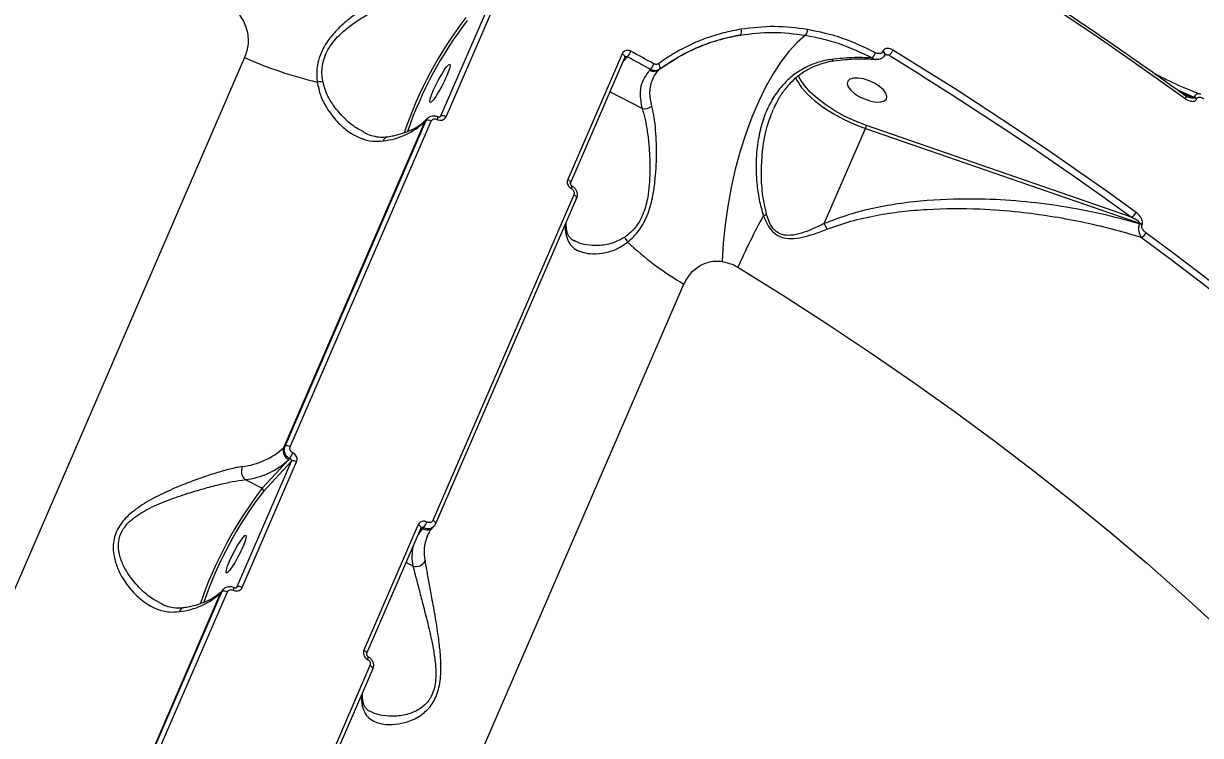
# Model space of a CAD drawing. Header units: millimetres. Extents: x -5517 to 6387, y -5295 to 6147.
# Drawn here: x 3350.7 to 3598.4, y 2253.7 to 2403.4 of the extents above; entities that cross this region are included whole.
import ezdxf

# ---------------------------------------------------------------- set-up
doc = ezdxf.new("R2010")
doc.units = ezdxf.units.MM
for name, color, linetype in [('DIKOM_ОБЪЕКТ', 7, 'Continuous'), ('DIKOM_РАЗМЕР_ЗОНА', 7, 'Continuous'), ('DIKOM_РАЗМЕР_ОБЪЕКТА', 7, 'Continuous')]:
    doc.layers.add(name, color=color, linetype=linetype)
doc.styles.add('style1', font='arial.ttf', dxfattribs={"width": 0.8})
doc.dimstyles.new('1-50', dxfattribs={"dimtxt": 300, "dimasz": 200, "dimexe": 100, "dimexo": 0, "dimgap": 100, "dimtad": 1, "dimtxsty": 'style1', "dimcen": 200, "dimclrd": 7, "dimclre": 7, "dimclrt": 7, "dimadec": 1, "dimazin": 2, "dimtfac": 1, "dimtmove": 0, "dimatfit": 2, "dimfxl": 0, "dimlwd": 25, "dimlwe": 18, "dimarcsym": 0})

# ---------------------------------------------------------------- blocks, each defined once
blk = doc.blocks.new('*D2')
at = {"layer": 'Defpoints', "color": 0, "transparency": 16777216}
for p in [(4491.49, 3838.97), (-2445.56, 374.31), (4491.49, -4687.8)]:
    blk.add_point(p, dxfattribs=at)
at = {"layer": 'DIKOM_РАЗМЕР_ОБЪЕКТА', "color": 7, "lineweight": 18, "transparency": 16777216}
for p, q in [((4491.49, 3838.97), (4491.49, -4787.8)), ((-2445.56, 374.31), (-2445.56, -4787.8))]:
    blk.add_line(p, q, dxfattribs=at)
at = {"layer": 'DIKOM_РАЗМЕР_ОБЪЕКТА', "color": 7, "lineweight": 25, "transparency": 16777216}
blk.add_line((-2245.56, -4687.8), (4291.49, -4687.8), dxfattribs=at)
at = {"layer": 'DIKOM_РАЗМЕР_ОБЪЕКТА', "color": 7, "transparency": 16777216}
for points in [[(-2245.56, -4654.47), (-2245.56, -4721.14), (-2445.56, -4687.8)], [(4291.49, -4654.47), (4291.49, -4721.14), (4491.49, -4687.8)]]:
    blk.add_solid(points, dxfattribs=at)
at = {"layer": 'DIKOM_РАЗМЕР_ОБЪЕКТА', "color": 7, "transparency": 16777216, "insert": (1022.97, -4434.63), "char_height": 300, "attachment_point": 5, "style": 'style1'}
blk.add_mtext('6900', dxfattribs=at)
blk = doc.blocks.new('*D3')
at = {"layer": 'Defpoints', "color": 0, "transparency": 16777216}
for p in [(6386.85, 4728.17), (-4131.44, -152.69), (6386.85, -5195.35)]:
    blk.add_point(p, dxfattribs=at)
at = {"layer": 'DIKOM_РАЗМЕР_ЗОНА', "color": 7, "lineweight": 18, "transparency": 16777216}
for p, q in [((6386.85, 4728.17), (6386.85, -5295.35)), ((-4131.44, -152.69), (-4131.44, -5295.35))]:
    blk.add_line(p, q, dxfattribs=at)
at = {"layer": 'DIKOM_РАЗМЕР_ЗОНА', "color": 7, "lineweight": 25, "transparency": 16777216}
blk.add_line((-3931.44, -5195.35), (6186.85, -5195.35), dxfattribs=at)
at = {"layer": 'DIKOM_РАЗМЕР_ЗОНА', "color": 7, "transparency": 16777216}
for points in [[(-3931.44, -5162.02), (-3931.44, -5228.69), (-4131.44, -5195.35)], [(6186.85, -5162.02), (6186.85, -5228.69), (6386.85, -5195.35)]]:
    blk.add_solid(points, dxfattribs=at)
at = {"layer": 'DIKOM_РАЗМЕР_ЗОНА', "color": 7, "transparency": 16777216, "insert": (1127.71, -4942.18), "char_height": 300, "attachment_point": 5, "style": 'style1'}
blk.add_mtext('10500', dxfattribs=at)

msp = doc.modelspace()

# ---------------------------------------------------------------- linework, layer by layer
at = {"layer": 'DIKOM_ОБЪЕКТ', "color": 7, "linetype": 'Continuous', "lineweight": 15}
for p, q in [((3449.903, 2410.357), (3438.466, 2383.948)), ((3439.627, 2383.845), (3451.065, 2410.255)), ((3397.237, 2396.263), (3272.139, 2107.406)), ((3476.657, 2397.059), (3465.22, 2370.649)), ((3477.233, 2396.341), (3465.795, 2369.932)), ((3476.829, 2395.408), (3477.798, 2396.452)), ((3477.231, 2396.337), (3477.271, 2396.396)), ((3531.516, 2397.603), (3531.485, 2397.531)), ((3531.987, 2396.945), (3531.956, 2396.873)), ((3531.967, 2396.898), (3532.868, 2396.763)), ((3531.987, 2396.945), (3532, 2396.984)), ((3482.661, 2393.819), (3482.474, 2393.619)), ((3484.437, 2393.713), (3484.609, 2393.898)), ((3480.865, 2385.588), (3474.089, 2389.082)), ((3593.542, 2389.492), (3597.056, 2387.936)), ((3597.013, 2387.835), (3594.749, 2388.618)), ((3597.056, 2387.936), (3597.013, 2387.835)), ((3597.575, 2387.545), (3597.619, 2387.646)), ((3435.342, 2382.988), (3405.676, 2314.487)), ((3406.832, 2314.387), (3436.498, 2382.888)), ((3435.136, 2382.766), (3435.342, 2382.988)), ((3435.431, 2383.219), (3435.637, 2383.441)), ((3438.466, 2383.948), (3438.316, 2383.786)), ((3438.466, 2383.948), (3438.389, 2383.835)), ((3405.47, 2314.266), (3435.136, 2382.766)), ((3519.226, 2361.353), (3527.892, 2381.365)), ((3527.892, 2381.365), (3585.575, 2361.425)), ((3583.907, 2362.711), (3528.076, 2382.01)), ((3466.503, 2367.416), (3436.837, 2298.916)), ((3467.073, 2366.702), (3437.407, 2298.202)), ((3585.575, 2361.425), (3585.532, 2361.325)), ((3586.094, 2361.035), (3586.137, 2361.136)), ((3364.586, 2059.739), (3489.684, 2348.596)), ((3405.676, 2314.487), (3405.47, 2314.266)), ((3407.012, 2311.321), (3395.575, 2284.911)), ((3396.736, 2284.808), (3408.174, 2311.218)), ((3406.516, 2311.707), (3400.907, 2305.663)), ((3401.169, 2305.024), (3407.012, 2311.321)), ((3406.734, 2311.942), (3406.516, 2311.707)), ((3397.341, 2307.502), (3400.907, 2305.663)), ((3433.766, 2298.022), (3422.329, 2271.612)), ((3434.342, 2297.305), (3422.905, 2270.895)), ((3433.938, 2296.372), (3434.689, 2297.181)), ((3434.34, 2297.301), (3434.38, 2297.359)), ((3434.689, 2297.181), (3434.907, 2297.416)), ((3437.076, 2297.693), (3436.87, 2297.471)), ((3437.37, 2298.145), (3437.407, 2298.202)), ((3435.624, 2295.542), (3435.675, 2295.662)), ((3432.646, 2289.298), (3431.198, 2290.045)), ((3362.579, 2215.229), (3392.245, 2283.729)), ((3392.451, 2283.951), (3362.785, 2215.451)), ((3363.941, 2215.351), (3393.607, 2283.851)), ((3392.245, 2283.729), (3392.451, 2283.951)), ((3392.54, 2284.182), (3392.746, 2284.404)), ((3395.575, 2284.911), (3395.425, 2284.749)), ((3395.575, 2284.911), (3395.498, 2284.798)), ((3423.612, 2268.38), (3393.946, 2199.879)), ((3424.183, 2267.665), (3394.517, 2199.165))]:
    msp.add_line(p, q, dxfattribs=at)
at = {"layer": 'DIKOM_ОБЪЕКТ', "color": 7, "linetype": 'Continuous', "lineweight": 15, "flags": 128}
for points in [[(3544.041, 2421.781), (3550.714, 2417.641), (3557.313, 2413.463), (3563.835, 2409.246), (3570.277, 2404.993), (3576.637, 2400.704), (3582.913, 2396.383), (3589.102, 2392.03), (3595.201, 2387.647)], [(3515.293, 2400.987), (3513.534, 2399.463), (3511.794, 2397.588), (3510.09, 2395.381), (3508.44, 2392.863), (3506.858, 2390.059), (3505.361, 2386.997), (3503.964, 2383.707), (3502.681, 2380.222), (3501.523, 2376.575), (3500.503, 2372.803), (3499.63, 2368.944), (3498.914, 2365.034), (3498.361, 2361.114), (3497.977, 2357.221), (3497.765, 2353.394)], [(3584.836, 2363.713), (3578.736, 2368.096), (3572.547, 2372.449), (3566.272, 2376.77), (3559.912, 2381.059), (3553.469, 2385.312), (3546.948, 2389.529), (3540.349, 2393.708), (3533.675, 2397.847)], [(3477.233, 2396.341), (3477.239, 2396.357), (3477.248, 2396.444), (3477.223, 2396.541), (3477.165, 2396.646), (3477.075, 2396.754), (3476.958, 2396.861), (3476.817, 2396.964), (3476.657, 2397.059)], [(3477.798, 2396.452), (3478.407, 2396.124), (3479.016, 2395.796), (3479.624, 2395.468), (3480.232, 2395.139), (3480.84, 2394.81), (3481.447, 2394.48), (3482.054, 2394.15), (3482.661, 2393.819)], [(3483.375, 2394.957), (3482.767, 2395.288), (3482.159, 2395.619), (3481.55, 2395.949), (3480.941, 2396.279), (3480.331, 2396.609), (3479.721, 2396.938), (3479.111, 2397.267), (3478.5, 2397.596)], [(3531.956, 2396.874), (3531.97, 2396.923), (3531.951, 2397.063), (3531.857, 2397.219), (3531.698, 2397.379), (3531.485, 2397.531)], [(3532, 2396.984), (3532.001, 2396.995), (3531.982, 2397.135), (3531.888, 2397.291), (3531.729, 2397.451), (3531.516, 2397.603)], [(3532.868, 2396.763), (3539.525, 2392.634), (3539.902, 2392.398)], [(3436.938, 2389.344), (3437.448, 2390.452), (3438.031, 2391.592), (3438.638, 2392.672), (3439.221, 2393.606), (3439.733, 2394.316), (3440.133, 2394.747), (3440.387, 2394.861), (3440.475, 2394.652), (3440.39, 2394.135), (3440.14, 2393.352), (3439.743, 2392.367), (3439.233, 2391.259), (3438.651, 2390.119), (3438.044, 2389.038), (3437.46, 2388.105), (3436.948, 2387.394), (3436.549, 2386.964), (3436.295, 2386.849), (3436.207, 2387.059), (3436.291, 2387.576), (3436.542, 2388.359), (3436.938, 2389.344)], [(3513.118, 2392.165), (3513.498, 2391.406), (3514.444, 2390.005), (3515.708, 2388.58), (3517.26, 2387.167), (3519.064, 2385.797), (3521.078, 2384.503), (3523.256, 2383.315), (3525.545, 2382.261), (3527.892, 2381.365)], [(3528.076, 2382.01), (3525.799, 2382.879), (3523.58, 2383.901), (3521.469, 2385.053), (3519.516, 2386.307), (3517.766, 2387.636), (3516.261, 2389.006), (3515.035, 2390.387), (3514.118, 2391.746), (3513.732, 2392.521)], [(3527.457, 2391.78), (3526.324, 2391.971), (3525.344, 2391.957), (3524.598, 2391.741), (3524.146, 2391.339), (3524.024, 2390.784), (3524.242, 2390.121), (3524.782, 2389.403), (3525.602, 2388.689), (3526.634, 2388.037), (3527.794, 2387.499), (3528.989, 2387.119), (3530.123, 2386.928), (3531.102, 2386.941), (3531.848, 2387.157), (3532.3, 2387.559), (3532.422, 2388.114), (3532.204, 2388.778), (3531.664, 2389.495), (3530.844, 2390.209), (3529.812, 2390.862), (3528.652, 2391.4), (3527.457, 2391.78)], [(3539.902, 2392.398), (3546.109, 2388.465), (3552.615, 2384.259), (3559.042, 2380.015), (3563.957, 2376.709)], [(3595.217, 2388.279), (3595.244, 2388.254), (3595.287, 2388.178), (3595.303, 2388.075), (3595.295, 2387.949), (3595.26, 2387.804), (3595.201, 2387.647)], [(3435.431, 2383.219), (3435.309, 2383.071), (3435.136, 2382.766)], [(3563.957, 2376.709), (3565.387, 2375.737), (3571.647, 2371.426), (3577.822, 2367.083), (3583.907, 2362.711)], [(3465.793, 2369.927), (3465.801, 2369.948), (3465.811, 2370.034), (3465.786, 2370.131), (3465.727, 2370.236), (3465.638, 2370.344), (3465.52, 2370.451), (3465.379, 2370.554), (3465.22, 2370.649)], [(3467.073, 2366.702), (3467.079, 2366.717), (3467.089, 2366.804), (3467.064, 2366.9), (3467.007, 2367.004), (3466.918, 2367.112), (3466.802, 2367.219), (3466.661, 2367.322), (3466.503, 2367.416)], [(3586.008, 2358.442), (3592.261, 2353.798), (3598.41, 2349.126), (3604.451, 2344.428), (3610.382, 2339.705), (3616.201, 2334.96), (3621.904, 2330.195), (3627.49, 2325.411), (3632.957, 2320.611)], [(3633.954, 2321.509), (3628.475, 2326.32), (3622.877, 2331.114), (3617.16, 2335.89), (3611.329, 2340.646), (3605.385, 2345.379), (3599.33, 2350.088), (3593.168, 2354.77), (3586.901, 2359.424)], [(3501.062, 2352.173), (3510.516, 2346.275), (3519.801, 2340.291), (3528.909, 2334.226), (3537.83, 2328.086), (3546.558, 2321.877), (3555.083, 2315.604), (3563.398, 2309.274), (3571.495, 2302.892), (3579.367, 2296.464), (3587.006, 2289.996), (3594.405, 2283.494), (3601.556, 2276.965), (3608.455, 2270.414), (3615.094, 2263.848), (3621.467, 2257.271), (3627.567, 2250.692)], [(3437.407, 2298.202), (3437.413, 2298.217), (3437.423, 2298.303), (3437.398, 2298.4), (3437.341, 2298.504), (3437.252, 2298.612), (3437.135, 2298.719), (3436.995, 2298.822), (3436.837, 2298.916)], [(3434.342, 2297.305), (3434.348, 2297.321), (3434.358, 2297.407), (3434.333, 2297.504), (3434.274, 2297.609), (3434.185, 2297.717), (3434.067, 2297.824), (3433.926, 2297.927), (3433.766, 2298.022)], [(3434.689, 2297.181), (3434.021, 2296.371), (3433.799, 2296.05)], [(3394.048, 2290.307), (3394.558, 2291.415), (3395.14, 2292.555), (3395.747, 2293.636), (3396.331, 2294.569), (3396.843, 2295.28), (3397.242, 2295.71), (3397.496, 2295.825), (3397.584, 2295.615), (3397.5, 2295.098), (3397.249, 2294.315), (3396.853, 2293.33), (3396.343, 2292.223), (3395.76, 2291.082), (3395.153, 2290.002), (3394.57, 2289.068), (3394.058, 2288.358), (3393.658, 2287.928), (3393.404, 2287.813), (3393.316, 2288.022), (3393.401, 2288.539), (3393.651, 2289.322), (3394.048, 2290.307)], [(3392.54, 2284.182), (3392.419, 2284.034), (3392.245, 2283.729)], [(3422.903, 2270.89), (3422.911, 2270.911), (3422.92, 2270.997), (3422.895, 2271.095), (3422.837, 2271.199), (3422.747, 2271.307), (3422.63, 2271.415), (3422.488, 2271.518), (3422.329, 2271.612)], [(3424.183, 2267.665), (3424.189, 2267.681), (3424.198, 2267.767), (3424.174, 2267.864), (3424.116, 2267.968), (3424.027, 2268.075), (3423.911, 2268.182), (3423.771, 2268.285), (3423.612, 2268.38)]]:
    msp.add_lwpolyline(points, dxfattribs=at)
at = {"layer": 'DIKOM_ОБЪЕКТ', "color": 7, "linetype": 'Continuous', "lineweight": 15}
for centre, radius, start, end in [((3511.311, 2352.886), 85.104, 142.49475, 161.11867), ((3509.768, 2353.674), 82.803, 142.51861, 160.93468), ((3500.388, 2401.745), 1.403, 329.04015, 20.92876), ((3513.882, 2402.137), 1.82, 320.81061, 1.8061), ((3531.253, 2398.81), 2.607, 308.27981, 338.31404), ((3432.381, 2475.459), 86.644, 246.07016, 256.75031), ((3474.695, 2399.145), 4.108, 319.03645, 337.83857), ((3527.613, 2398.086), 2.522, 311.86243, 341.93009), ((3483.379, 2395.244), 1.861, 240.89596, 304.63339), ((3479.805, 2396.406), 3.853, 317.84052, 337.91148), ((3483.662, 2394.245), 1.008, 339.92398, 47.46713), ((3413.245, 2387.754), 3.445, 82.32045, 102.09717), ((3596.31, 2385.781), 2.171, 54.35381, 71.10616), ((3596.354, 2385.884), 2.169, 54.34391, 71.11606), ((3481.423, 2387.816), 2.297, 255.95303, 310.93371), ((3435.832, 2381.925), 1.171, 55.34873, 114.76814), ((3436.781, 2383.864), 1.136, 328.55872, 357.51873), ((3438.956, 2382.88), 1.175, 55.21824, 114.68725), ((3424.801, 2393.781), 15.105, 276.07261, 313.17646), ((3525.881, 2382.285), 2.211, 335.4235, 352.86756), ((3427.682, 2378.289), 1.367, 102.29173, 159.81057), ((3465.362, 2369.15), 0.767, 324.97948, 9.12803), ((3614.536, 2302.676), 123.8, 150.84587, 156.43308), ((3502.466, 2373.794), 11.509, 290.0988, 293.63441), ((3583.08, 2364.41), 1.89, 295.95276, 338.35274), ((3474.852, 2360.902), 10.162, 178.27386, 191.266), ((3584.83, 2359.274), 2.168, 54.34138, 71.11829), ((3584.873, 2359.372), 2.17, 54.35291, 71.11666), ((3463.472, 2359.542), 1.545, 336.11331, 10.28687), ((3475.098, 2356.347), 2.951, 21.84142, 45.16074), ((3585.109, 2360.156), 1.936, 297.66298, 337.76749), ((3523.463, 2406.173), 66.755, 226.88377, 239.60057), ((3395.135, 2325.281), 15.105, 276.07219, 313.17687), ((3407.397, 2313.56), 2.052, 159.90041, 244.56968), ((3406.166, 2313.424), 1.171, 55.34873, 114.76814), ((3395.663, 2323.273), 15.861, 276.07308, 313.17615), ((3401.164, 2315.705), 6.722, 325.95393, 337.38304), ((3407.503, 2310.253), 1.175, 55.21336, 114.69109), ((3399.026, 2309.32), 2.478, 157.70203, 227.19616), ((3468.413, 2253.853), 85.096, 142.49389, 161.11953), ((3466.885, 2254.633), 82.812, 142.51953, 160.93363), ((3400.687, 2305.2), 0.513, 339.88734, 64.57079), ((3435.587, 2298.768), 1.824, 240.4917, 314.66784), ((3431.803, 2300.11), 4.11, 319.0409, 337.83412), ((3443.838, 2292.314), 8.825, 158.54771, 192.41717), ((3442.281, 2291.307), 9.842, 167.33996, 191.77456), ((3433.27, 2291.383), 2.176, 253.34844, 333.62675), ((3381.91, 2294.745), 15.105, 276.07301, 313.17611), ((3392.941, 2282.888), 1.171, 55.34874, 114.76812), ((3393.887, 2284.828), 1.139, 328.58835, 357.46259), ((3396.066, 2283.844), 1.175, 55.19947, 114.70499), ((3384.791, 2279.252), 1.367, 102.28777, 159.81163), ((3422.472, 2270.114), 0.767, 324.96178, 9.14308), ((3431.934, 2261.863), 10.135, 178.25314, 191.28081), ((3420.583, 2260.506), 1.544, 336.09683, 10.30246)]:
    msp.add_arc(centre, radius, start, end, dxfattribs=at)
for points, knots in [([(3544.114, 2422.375), (3545.763, 2421.358), (3550.547, 2418.408), (3558.354, 2413.464), (3567.48, 2407.522), (3576.444, 2401.508), (3585.088, 2395.535), (3591.309, 2391.112), (3594.608, 2388.72), (3595.217, 2388.279)], [0, 0, 0, 0, 0.0925203, 0.2683165, 0.4441193, 0.6199262, 0.7957379, 0.9623038, 1, 1, 1, 1]), ([(3434.174, 2411.219), (3433.26, 2411.069), (3431.406, 2410.766), (3428.348, 2409.712), (3425.159, 2408.26), (3422.179, 2406.544), (3419.463, 2404.638), (3417.328, 2402.816), (3415.584, 2400.96), (3414.259, 2399.163), (3413.231, 2397.204), (3412.447, 2394.685), (3412.347, 2392.613), (3412.499, 2391.321), (3412.523, 2391.122)], [0, 0, 0, 0, 0.1084783, 0.2202151, 0.3276455, 0.438307, 0.5238013, 0.6115041, 0.6745116, 0.7390859, 0.8027719, 0.8688951, 0.9797321, 1, 1, 1, 1]), ([(3413.705, 2391.167), (3413.672, 2391.356), (3413.463, 2392.564), (3413.471, 2394.428), (3414.11, 2396.662), (3414.723, 2397.874), (3415.491, 2399.078), (3416.425, 2400.271), (3418.119, 2401.933), (3420.236, 2403.578), (3422.896, 2405.257), (3425.871, 2406.781), (3429.017, 2408.034), (3432.096, 2408.939), (3433.96, 2409.169), (3434.904, 2409.286)], [0, 0, 0, 0, 0.0201017, 0.1287275, 0.1852716, 0.2440066, 0.2548639, 0.3167939, 0.3805917, 0.4664208, 0.5546313, 0.6638232, 0.7761639, 0.8865555, 1, 1, 1, 1]), ([(3395.276, 2406.239), (3395.662, 2405.809), (3396.744, 2404.606), (3397.809, 2402.171), (3398.156, 2399.12), (3397.545, 2397.221), (3397.237, 2396.263)], [0, 0, 0, 0, 0.1529649, 0.4283699, 0.7114349, 1, 1, 1, 1]), ([(3515.701, 2402.194), (3513.371, 2402.488), (3508.656, 2403.084), (3504.035, 2402.528), (3501.698, 2402.246)], [0, 0, 0, 0, 0.4941673, 1, 1, 1, 1]), ([(3501.698, 2402.246), (3500.455, 2402.009), (3497.97, 2401.535), (3494.372, 2400.4), (3490.875, 2398.948), (3487.497, 2397.173), (3485.395, 2395.716), (3484.343, 2394.987)], [0, 0, 0, 0, 0.1978347, 0.3955014, 0.5931702, 0.7965825, 1, 1, 1, 1]), ([(3501.59, 2401.024), (3499.971, 2400.679), (3496.711, 2399.985), (3492.235, 2398.292), (3488.093, 2396.237), (3485.66, 2394.557), (3484.437, 2393.713)], [0, 0, 0, 0, 0.2598533, 0.5228435, 0.7602259, 1, 1, 1, 1]), ([(3484.609, 2393.898), (3486.643, 2395.242), (3489.725, 2397.277), (3494.325, 2399.17), (3497.907, 2400.318), (3500.374, 2400.791), (3501.59, 2401.024)], [0, 0, 0, 0, 0.3951686, 0.5986656, 0.8021673, 1, 1, 1, 1]), ([(3501.59, 2401.024), (3503.824, 2401.298), (3508.343, 2401.851), (3512.958, 2401.277), (3515.293, 2400.987)], [0, 0, 0, 0, 0.4941619, 1, 1, 1, 1]), ([(3515.293, 2400.987), (3517.664, 2400.49), (3522.466, 2399.485), (3527.001, 2397.309), (3529.297, 2396.208)], [0, 0, 0, 0, 0.4937325, 1, 1, 1, 1]), ([(3530.011, 2397.304), (3527.724, 2398.404), (3523.093, 2400.634), (3518.185, 2401.67), (3515.701, 2402.194)], [0, 0, 0, 0, 0.4937906, 1, 1, 1, 1]), ([(3478.5, 2397.596), (3478.401, 2397.642), (3478.151, 2397.757), (3477.72, 2397.806), (3477.267, 2397.703), (3476.881, 2397.453), (3476.732, 2397.19), (3476.657, 2397.059)], [0, 0, 0, 0, 0.1418833, 0.356731, 0.5713336, 0.7857491, 1, 1, 1, 1]), ([(3533.675, 2397.847), (3533.501, 2397.939), (3533.122, 2398.139), (3532.54, 2398.23), (3532.051, 2398.136), (3531.703, 2397.925), (3531.578, 2397.71), (3531.516, 2397.603)], [0, 0, 0, 0, 0.2267726, 0.4919853, 0.6959662, 0.8477226, 1, 1, 1, 1]), ([(3477.271, 2396.396), (3477.273, 2396.4), (3477.303, 2396.445), (3477.399, 2396.495), (3477.544, 2396.529), (3477.685, 2396.509), (3477.765, 2396.468), (3477.798, 2396.452)], [0, 0, 0, 0, 0.0258397, 0.2913145, 0.5573301, 0.8239246, 1, 1, 1, 1]), ([(3520.786, 2395.895), (3519.879, 2395.73), (3518.039, 2395.394), (3515.488, 2394.363), (3513.128, 2392.953), (3510.965, 2391.1), (3509.056, 2388.809), (3507.402, 2385.993), (3506.115, 2382.718), (3505.213, 2378.862), (3504.797, 2374.564), (3504.935, 2370.327), (3505.436, 2366.417), (3506.091, 2364.135), (3506.421, 2362.986)], [0, 0, 0, 0, 0.0668873, 0.1355736, 0.2055394, 0.2771146, 0.3560576, 0.436729, 0.5280151, 0.621257, 0.7279979, 0.8370984, 0.9179834, 1, 1, 1, 1]), ([(3521.23, 2395.537), (3521.218, 2395.536), (3520.504, 2395.48), (3519.156, 2395.134), (3517.199, 2394.482), (3515.343, 2393.547), (3513.61, 2392.353), (3512.014, 2390.893), (3510.581, 2389.176), (3509.376, 2387.315), (3508.762, 2385.955), (3508.475, 2385.32)], [0, 0, 0, 0, 0.0019522, 0.1156793, 0.2320123, 0.353551, 0.478321, 0.6070027, 0.7411362, 0.8790044, 1, 1, 1, 1]), ([(3529.297, 2396.208), (3527.907, 2396.254), (3525.112, 2396.349), (3522.233, 2396.047), (3520.786, 2395.895)], [0, 0, 0, 0, 0.4973129, 1, 1, 1, 1]), ([(3521.227, 2395.565), (3521.204, 2395.554), (3521.112, 2395.513), (3520.963, 2395.643), (3520.84, 2395.806), (3520.795, 2395.881), (3520.786, 2395.895)], [0, 0, 0, 0, 0.1740684, 0.6881732, 0.9427833, 1, 1, 1, 1]), ([(3530.133, 2395.841), (3529.116, 2395.889), (3526.976, 2395.988), (3523.989, 2395.867), (3522.022, 2395.613), (3521.225, 2395.51)], [0, 0, 0, 0, 0.3499709, 0.736573, 1, 1, 1, 1]), ([(3529.297, 2396.208), (3529.48, 2396.078), (3529.753, 2395.886), (3530.04, 2395.889), (3530.135, 2395.889)], [0, 0, 0, 0, 0.6701152, 1, 1, 1, 1]), ([(3531.485, 2397.531), (3531.458, 2397.48), (3531.389, 2397.351), (3531.191, 2397.195), (3530.868, 2397.095), (3530.449, 2397.113), (3530.158, 2397.24), (3530.011, 2397.304)], [0, 0, 0, 0, 0.1033882, 0.2624639, 0.4611747, 0.728206, 1, 1, 1, 1]), ([(3531.938, 2396.882), (3531.858, 2396.72), (3531.69, 2396.379), (3531.215, 2396.042), (3530.682, 2395.85), (3530.317, 2395.862), (3530.143, 2395.868)], [0, 0, 0, 0, 0.2390212, 0.5036298, 0.7634332, 1, 1, 1, 1]), ([(3532.216, 2396.92), (3532.164, 2396.928), (3532.056, 2396.946), (3531.966, 2396.917), (3531.969, 2396.919), (3531.97, 2396.919)], [0, 0, 0, 0, 0.3611285, 0.7492239, 1, 1, 1, 1]), ([(3531.988, 2396.945), (3531.988, 2396.945), (3531.988, 2396.945), (3531.986, 2396.936), (3531.986, 2396.935)], [0, 0, 0, 0, 0.7859154, 1, 1, 1, 1]), ([(3532.216, 2396.917), (3532.297, 2396.907), (3532.521, 2396.878), (3532.733, 2396.808), (3532.868, 2396.763)], [0, 0, 0, 0, 0.3649763, 1, 1, 1, 1]), ([(3482.474, 2393.619), (3481.959, 2392.941), (3480.871, 2391.509), (3480.262, 2388.807), (3480.662, 2386.671), (3480.865, 2385.588)], [0, 0, 0, 0, 0.3069757, 0.6484716, 1, 1, 1, 1]), ([(3482.928, 2386.081), (3482.729, 2387.083), (3482.327, 2389.116), (3482.892, 2391.455), (3483.748, 2392.931), (3484.292, 2393.548), (3484.437, 2393.713)], [0, 0, 0, 0, 0.3414946, 0.6929943, 0.9180079, 1, 1, 1, 1]), ([(3482.661, 2393.819), (3482.714, 2393.793), (3482.964, 2393.668), (3483.448, 2393.551), (3484.086, 2393.595), (3484.435, 2393.797), (3484.609, 2393.898)], [0, 0, 0, 0, 0.0818715, 0.3880465, 0.6939277, 1, 1, 1, 1]), ([(3484.343, 2394.987), (3484.257, 2394.937), (3484.083, 2394.837), (3483.766, 2394.819), (3483.525, 2394.88), (3483.401, 2394.943), (3483.375, 2394.957)], [0, 0, 0, 0, 0.3057367, 0.6115967, 0.9180623, 1, 1, 1, 1]), ([(3588.617, 2392.997), (3589.47, 2392.558), (3592.076, 2391.213), (3595.337, 2389.74), (3597.784, 2388.801), (3598.369, 2388.576)], [0, 0, 0, 0, 0.2700191, 0.8253965, 1, 1, 1, 1]), ([(3412.523, 2391.122), (3412.72, 2390.151), (3413.114, 2388.206), (3414.612, 2385.375), (3416.639, 2382.701), (3419.117, 2380.571), (3421.645, 2379.221), (3424.041, 2378.564), (3425.649, 2378.698), (3426.398, 2378.761)], [0, 0, 0, 0, 0.1281526, 0.2567382, 0.4268169, 0.596878, 0.737311, 0.8775729, 1, 1, 1, 1]), ([(3422.295, 2380.641), (3421.916, 2380.82), (3420.556, 2381.465), (3418.379, 2383.269), (3416.175, 2385.751), (3414.495, 2388.42), (3413.971, 2390.243), (3413.705, 2391.167)], [0, 0, 0, 0, 0.0987488, 0.3550359, 0.6180399, 0.8063481, 1, 1, 1, 1]), ([(3595.225, 2388.298), (3595.28, 2388.251), (3595.477, 2388.077), (3595.683, 2388.009), (3595.833, 2387.959)], [0, 0, 0, 0, 0.2760713, 1, 1, 1, 1]), ([(3597.013, 2387.835), (3597.005, 2387.822), (3596.987, 2387.793), (3596.923, 2387.759), (3596.752, 2387.729), (3596.343, 2387.776), (3595.997, 2387.923), (3595.765, 2388.022)], [0, 0, 0, 0, 0.0376098, 0.0839203, 0.1682758, 0.441098, 1, 1, 1, 1]), ([(3598.382, 2388.612), (3598.215, 2388.654), (3597.923, 2388.726), (3597.538, 2388.551), (3597.253, 2388.293), (3597.123, 2388.057), (3597.056, 2387.936)], [0, 0, 0, 0, 0.3482703, 0.6067984, 0.7979656, 1, 1, 1, 1]), ([(3597.619, 2387.646), (3597.654, 2387.706), (3597.724, 2387.827), (3597.921, 2387.937), (3598.226, 2387.976), (3598.646, 2387.872), (3598.941, 2387.683), (3599.096, 2387.583)], [0, 0, 0, 0, 0.1190114, 0.2374259, 0.4123404, 0.6910349, 1, 1, 1, 1]), ([(3480.865, 2385.588), (3480.996, 2385.187), (3481.337, 2384.142), (3481.787, 2382.051), (3482.185, 2379.314), (3482.452, 2376.238), (3482.55, 2373.186), (3482.466, 2370.218), (3482.166, 2367.18), (3481.546, 2364.462), (3480.621, 2362.296), (3479.979, 2361.255), (3479.251, 2360.284), (3478.433, 2359.378), (3477.601, 2358.755), (3477.179, 2358.439)], [0, 0, 0, 0, 0.0653917, 0.1703688, 0.2779442, 0.3818117, 0.4884107, 0.5695633, 0.6527949, 0.7604188, 0.8151623, 0.871885, 0.8800451, 0.9392002, 1, 1, 1, 1]), ([(3477.838, 2357.445), (3478.256, 2357.801), (3479.103, 2358.522), (3480.277, 2359.924), (3481.322, 2361.596), (3482.39, 2363.999), (3483.156, 2366.921), (3483.623, 2370.131), (3483.866, 2373.208), (3483.94, 2376.42), (3483.853, 2379.591), (3483.618, 2382.448), (3483.303, 2384.598), (3483.031, 2385.674), (3482.928, 2386.081)], [0, 0, 0, 0, 0.0603668, 0.122046, 0.1825853, 0.245202, 0.3548649, 0.4358126, 0.5191058, 0.6213414, 0.7266007, 0.8297214, 0.9355795, 1, 1, 1, 1]), ([(3507.08, 2363.25), (3506.759, 2364.731), (3506.111, 2367.725), (3505.922, 2372.4), (3506.207, 2377.136), (3507.013, 2381.54), (3508.022, 2384.155), (3508.472, 2385.32)], [0, 0, 0, 0, 0.1963137, 0.3971649, 0.6090755, 0.8257057, 1, 1, 1, 1]), ([(3595.201, 2387.647), (3595.451, 2387.489), (3595.929, 2387.186), (3596.609, 2387.026), (3597.099, 2387.092), (3597.41, 2387.266), (3597.52, 2387.452), (3597.575, 2387.545)], [0, 0, 0, 0, 0.3089113, 0.5923375, 0.7697462, 0.8844884, 1, 1, 1, 1]), ([(3427.396, 2379.626), (3427.781, 2379.695), (3428.889, 2379.894), (3430.543, 2380.338), (3432.263, 2380.992), (3433.715, 2381.771), (3434.747, 2382.526), (3435.246, 2383.031), (3435.431, 2383.219)], [0, 0, 0, 0, 0.1035349, 0.2983074, 0.4928851, 0.6877517, 0.8843251, 1, 1, 1, 1]), ([(3435.697, 2383.496), (3435.69, 2383.492), (3435.517, 2383.376), (3435.428, 2383.178), (3435.342, 2382.988)], [0, 0, 0, 0, 0.0361752, 1, 1, 1, 1]), ([(3435.718, 2383.485), (3435.757, 2383.534), (3435.94, 2383.764), (3436.45, 2383.983), (3437.138, 2384.056), (3437.664, 2383.973), (3437.886, 2383.819), (3437.91, 2383.803)], [0, 0, 0, 0, 0.0810294, 0.3725261, 0.6640898, 0.964802, 1, 1, 1, 1]), ([(3436.498, 2382.888), (3436.548, 2382.975), (3436.648, 2383.151), (3436.909, 2383.322), (3437.217, 2383.397), (3437.511, 2383.372), (3437.682, 2383.3), (3437.75, 2383.271)], [0, 0, 0, 0, 0.2142897, 0.4285672, 0.6431724, 0.8580382, 1, 1, 1, 1]), ([(3437.75, 2383.271), (3437.852, 2383.228), (3438.108, 2383.12), (3438.549, 2383.082), (3439.01, 2383.193), (3439.402, 2383.45), (3439.552, 2383.713), (3439.627, 2383.845)], [0, 0, 0, 0, 0.1418169, 0.3567097, 0.5713404, 0.7857171, 1, 1, 1, 1]), ([(3437.917, 2383.819), (3437.945, 2383.805), (3438.021, 2383.766), (3438.149, 2383.748), (3438.274, 2383.76), (3438.353, 2383.794), (3438.376, 2383.825), (3438.385, 2383.838)], [0, 0, 0, 0, 0.1161442, 0.3183775, 0.545042, 0.8196203, 1, 1, 1, 1]), ([(3422.231, 2380.603), (3422.245, 2380.594), (3422.782, 2380.259), (3423.86, 2379.881), (3425.425, 2379.532), (3426.594, 2379.479), (3427.253, 2379.623), (3427.397, 2379.655)], [0, 0, 0, 0, 0.0082585, 0.3189312, 0.6207195, 0.9171375, 1, 1, 1, 1]), ([(3465.22, 2370.649), (3465.187, 2370.555), (3465.103, 2370.316), (3465.109, 2369.884), (3465.268, 2369.412), (3465.567, 2368.988), (3465.849, 2368.803), (3465.99, 2368.71)], [0, 0, 0, 0, 0.1406339, 0.3550987, 0.5698676, 0.7848713, 1, 1, 1, 1]), ([(3465.799, 2369.927), (3465.788, 2369.903), (3465.768, 2369.856), (3465.774, 2369.72), (3465.821, 2369.578), (3465.905, 2369.445), (3466.01, 2369.337), (3466.087, 2369.294), (3466.12, 2369.276)], [0, 0, 0, 0, 0.2168328, 0.4056642, 0.5693351, 0.7205475, 0.877283, 1, 1, 1, 1]), ([(3465.99, 2368.71), (3466.084, 2368.648), (3466.272, 2368.525), (3466.471, 2368.242), (3466.577, 2367.926), (3466.581, 2367.638), (3466.525, 2367.479), (3466.503, 2367.416)], [0, 0, 0, 0, 0.2151269, 0.4301373, 0.6449761, 0.8594673, 1, 1, 1, 1]), ([(3466.112, 2369.259), (3466.166, 2369.234), (3466.445, 2369.108), (3466.853, 2368.682), (3467.198, 2368.007), (3467.25, 2367.285), (3467.153, 2366.775), (3466.997, 2366.567), (3466.976, 2366.538)], [0, 0, 0, 0, 0.055192, 0.2875192, 0.5295485, 0.7512021, 0.9654607, 1, 1, 1, 1]), ([(3585.532, 2361.325), (3582.835, 2362.054), (3577.443, 2363.513), (3569.103, 2365.056), (3560.615, 2366.116), (3551.173, 2366.648), (3542.701, 2366.438), (3535.29, 2365.641), (3529.78, 2364.671), (3524.364, 2363.334), (3520.944, 2362.01), (3519.225, 2361.345)], [0, 0, 0, 0, 0.1245763, 0.2491563, 0.3764176, 0.5036648, 0.6677214, 0.7510859, 0.8344251, 0.9167833, 1, 1, 1, 1]), ([(3506.421, 2362.986), (3506.733, 2362.218), (3507.277, 2360.88), (3508.601, 2359.292), (3510.269, 2358.366), (3512.337, 2358.129), (3514.614, 2358.447), (3517.135, 2359.143), (3518.846, 2359.804), (3519.767, 2360.16)], [0, 0, 0, 0, 0.1507915, 0.2625457, 0.3758343, 0.5043715, 0.6581092, 0.8159994, 1, 1, 1, 1]), ([(3519.226, 2361.353), (3518.358, 2360.937), (3516.771, 2360.177), (3514.425, 2359.284), (3512.32, 2358.813), (3510.513, 2358.884), (3509.458, 2359.389), (3508.619, 2360.064), (3507.734, 2361.238), (3507.321, 2362.509), (3507.08, 2363.25)], [0, 0, 0, 0, 0.192068, 0.3511788, 0.5094868, 0.6344378, 0.7186514, 0.7420941, 0.8495968, 1, 1, 1, 1]), ([(3519.767, 2360.16), (3521.438, 2360.758), (3524.798, 2361.96), (3530.087, 2363.124), (3535.459, 2363.936), (3542.742, 2364.555), (3551.058, 2364.588), (3559.71, 2363.931), (3566.807, 2362.988), (3573.268, 2361.802), (3579.689, 2360.324), (3583.902, 2359.069), (3586.008, 2358.442)], [0, 0, 0, 0, 0.0803031, 0.1615659, 0.2421426, 0.3227383, 0.4866046, 0.6103971, 0.7072095, 0.8040254, 0.9020133, 1, 1, 1, 1]), ([(3586.137, 2361.136), (3586.166, 2361.222), (3586.228, 2361.414), (3586.207, 2361.809), (3586.054, 2362.3), (3585.659, 2362.973), (3585.209, 2363.435), (3584.877, 2363.682), (3584.836, 2363.713)], [0, 0, 0, 0, 0.0927811, 0.2061494, 0.3692852, 0.5724415, 0.9471781, 1, 1, 1, 1]), ([(3464.826, 2361.513), (3464.842, 2361.078), (3464.862, 2360.535), (3464.97, 2359.944), (3464.991, 2359.826)], [0, 0, 0, 0, 0.8000871, 1, 1, 1, 1]), ([(3519.225, 2361.345), (3519.225, 2361.346), (3519.224, 2361.348), (3519.225, 2361.35), (3519.225, 2361.352), (3519.226, 2361.353)], [0, 0, 0, 0, 0.2856803, 0.6748576, 1, 1, 1, 1]), ([(3519.225, 2361.345), (3519.323, 2361.158), (3519.501, 2360.818), (3519.676, 2360.4), (3519.753, 2360.198), (3519.767, 2360.16)], [0, 0, 0, 0, 0.4994252, 0.9072915, 1, 1, 1, 1]), ([(3583.907, 2362.711), (3584.234, 2362.545), (3584.704, 2362.307), (3585.223, 2361.935), (3585.463, 2361.715), (3585.569, 2361.56), (3585.586, 2361.475), (3585.582, 2361.442), (3585.576, 2361.428), (3585.575, 2361.425)], [0, 0, 0, 0, 0.5028694, 0.7219562, 0.8722203, 0.9514957, 0.9757831, 0.996157, 1, 1, 1, 1]), ([(3585.532, 2361.325), (3585.495, 2361.217), (3585.414, 2360.981), (3585.353, 2360.524), (3585.369, 2359.976), (3585.51, 2359.314), (3585.742, 2358.789), (3585.946, 2358.523), (3586.008, 2358.442)], [0, 0, 0, 0, 0.113282, 0.2471009, 0.4203956, 0.6073877, 0.8801329, 1, 1, 1, 1]), ([(3586.901, 2359.424), (3586.695, 2359.601), (3586.399, 2359.856), (3586.139, 2360.311), (3586.046, 2360.611), (3586.036, 2360.859), (3586.076, 2360.98), (3586.094, 2361.035)], [0, 0, 0, 0, 0.4371003, 0.6288608, 0.7908741, 0.9060411, 1, 1, 1, 1]), ([(3464.885, 2358.917), (3465.057, 2358.351), (3465.401, 2357.218), (3466.541, 2356.082), (3468.052, 2355.328), (3470.026, 2354.948), (3472.45, 2355.044), (3475.21, 2355.71), (3476.982, 2356.88), (3477.838, 2357.445)], [0, 0, 0, 0, 0.1316606, 0.2634891, 0.3951403, 0.5268746, 0.6882959, 0.8495362, 1, 1, 1, 1]), ([(3465, 2359.841), (3465.006, 2359.795), (3465.044, 2359.452), (3465.252, 2358.989), (3465.655, 2358.373), (3466.084, 2357.967), (3466.509, 2357.784), (3466.591, 2357.749)], [0, 0, 0, 0, 0.0381136, 0.2799338, 0.5713311, 0.9172631, 1, 1, 1, 1]), ([(3477.179, 2358.439), (3476.33, 2357.987), (3474.546, 2357.035), (3471.763, 2356.664), (3469.307, 2356.821), (3467.573, 2357.218), (3466.832, 2357.65), (3466.61, 2357.78)], [0, 0, 0, 0, 0.2220647, 0.4666315, 0.7115366, 0.9134465, 1, 1, 1, 1]), ([(3489.684, 2348.596), (3490.163, 2349.467), (3491.112, 2351.191), (3493.434, 2352.865), (3495.758, 2353.553), (3497.237, 2353.436), (3497.765, 2353.394)], [0, 0, 0, 0, 0.2885641, 0.5716272, 0.847035, 1, 1, 1, 1]), ([(3497.765, 2353.394), (3498.698, 2353.169), (3499.728, 2352.919), (3500.782, 2352.341), (3500.967, 2352.23), (3501.062, 2352.173)], [0, 0, 0, 0, 0.8217527, 0.9078579, 1, 1, 1, 1]), ([(3405.676, 2314.487), (3405.632, 2314.362), (3405.521, 2314.044), (3405.531, 2313.473), (3405.751, 2312.852), (3406.159, 2312.299), (3406.542, 2312.061), (3406.734, 2311.942)], [0, 0, 0, 0, 0.1407223, 0.3554492, 0.5702937, 0.7851548, 1, 1, 1, 1]), ([(3407.369, 2313.12), (3407.272, 2313.179), (3407.079, 2313.297), (3406.873, 2313.572), (3406.761, 2313.881), (3406.754, 2314.166), (3406.81, 2314.324), (3406.832, 2314.387)], [0, 0, 0, 0, 0.2151371, 0.4301594, 0.6449873, 0.8594535, 1, 1, 1, 1]), ([(3406.734, 2311.942), (3406.783, 2311.914), (3406.882, 2311.858), (3406.989, 2311.724), (3407.046, 2311.572), (3407.051, 2311.431), (3407.023, 2311.352), (3407.012, 2311.321)], [0, 0, 0, 0, 0.2154494, 0.4306922, 0.6453627, 0.8595669, 1, 1, 1, 1]), ([(3408.174, 2311.218), (3408.207, 2311.312), (3408.29, 2311.55), (3408.28, 2311.978), (3408.113, 2312.443), (3407.804, 2312.855), (3407.514, 2313.032), (3407.369, 2313.12)], [0, 0, 0, 0, 0.1406209, 0.3551073, 0.5698674, 0.7848623, 1, 1, 1, 1]), ([(3396.732, 2310.261), (3395.895, 2310.096), (3394.193, 2309.762), (3391.198, 2308.896), (3387.996, 2307.836), (3384.453, 2306.515), (3380.581, 2304.876), (3376.619, 2302.857), (3373.191, 2300.526), (3371.076, 2298.205), (3370.065, 2296.221), (3369.625, 2294.622), (3369.518, 2292.964), (3369.747, 2290.998), (3370.441, 2288.81), (3371.804, 2286.198), (3373.81, 2283.612), (3376.271, 2281.502), (3378.814, 2280.16), (3381.184, 2279.525), (3382.779, 2279.662), (3383.508, 2279.724)], [0, 0, 0, 0, 0.0545835, 0.1110321, 0.1659473, 0.2220143, 0.2890734, 0.3579603, 0.4226734, 0.4774039, 0.5047508, 0.5331003, 0.5623539, 0.5923826, 0.6398893, 0.6885851, 0.7592836, 0.8320599, 0.8901597, 0.9498665, 1, 1, 1, 1]), ([(3379.428, 2281.591), (3379.068, 2281.759), (3377.723, 2282.387), (3375.561, 2284.17), (3373.388, 2286.567), (3371.837, 2289.053), (3371.006, 2291.07), (3370.655, 2292.911), (3370.663, 2294.688), (3371.133, 2296.159), (3371.911, 2297.443), (3372.71, 2298.412), (3374.482, 2299.959), (3377.353, 2301.622), (3381.247, 2303.258), (3385.058, 2304.56), (3388.604, 2305.613), (3391.756, 2306.437), (3394.759, 2307.118), (3396.473, 2307.373), (3397.341, 2307.502)], [0, 0, 0, 0, 0.0307564, 0.1148256, 0.2011062, 0.2563604, 0.3127414, 0.3455365, 0.3792112, 0.4274132, 0.440254, 0.4703297, 0.5014065, 0.5756549, 0.6547553, 0.7360292, 0.8016015, 0.8683143, 0.9332392, 1, 1, 1, 1]), ([(3435.609, 2298.559), (3435.51, 2298.605), (3435.261, 2298.72), (3434.829, 2298.769), (3434.376, 2298.667), (3433.991, 2298.416), (3433.841, 2298.154), (3433.766, 2298.022)], [0, 0, 0, 0, 0.1418364, 0.35673, 0.5713258, 0.7857022, 1, 1, 1, 1]), ([(3436.837, 2298.916), (3436.787, 2298.829), (3436.688, 2298.653), (3436.431, 2298.487), (3436.129, 2298.419), (3435.842, 2298.452), (3435.675, 2298.529), (3435.609, 2298.559)], [0, 0, 0, 0, 0.2142579, 0.4286048, 0.6431493, 0.8580899, 1, 1, 1, 1]), ([(3434.38, 2297.359), (3434.382, 2297.363), (3434.412, 2297.408), (3434.508, 2297.459), (3434.653, 2297.492), (3434.794, 2297.472), (3434.875, 2297.432), (3434.907, 2297.416)], [0, 0, 0, 0, 0.0259257, 0.2913768, 0.5573858, 0.8239565, 1, 1, 1, 1]), ([(3434.907, 2297.416), (3435.04, 2297.355), (3435.374, 2297.204), (3435.949, 2297.146), (3436.558, 2297.272), (3436.865, 2297.518), (3437.016, 2297.638)], [0, 0, 0, 0, 0.182434, 0.4587313, 0.7349133, 1, 1, 1, 1]), ([(3436.87, 2297.471), (3436.722, 2297.3), (3436.269, 2296.775), (3435.848, 2296.153), (3435.686, 2295.645), (3435.657, 2295.556)], [0, 0, 0, 0, 0.2840975, 0.8748148, 1, 1, 1, 1]), ([(3437.016, 2297.638), (3437.022, 2297.642), (3437.195, 2297.757), (3437.284, 2297.955), (3437.37, 2298.145)], [0, 0, 0, 0, 0.0382229, 1, 1, 1, 1]), ([(3421.995, 2259.88), (3422.166, 2259.314), (3422.51, 2258.182), (3423.65, 2257.045), (3425.161, 2256.291), (3427.135, 2255.914), (3429.564, 2255.992), (3432.32, 2256.732), (3434.922, 2258.177), (3436.706, 2260.138), (3437.663, 2262.079), (3438.184, 2263.765), (3438.474, 2265.619), (3438.594, 2267.97), (3438.467, 2270.759), (3438.042, 2274.414), (3437.403, 2278.452), (3436.674, 2282.451), (3436.058, 2285.84), (3435.575, 2288.507), (3435.331, 2289.815), (3435.219, 2290.416)], [0, 0, 0, 0, 0.0554775, 0.1110259, 0.1664988, 0.222006, 0.2900242, 0.3579627, 0.4226762, 0.4774069, 0.5052474, 0.533095, 0.5627105, 0.5923752, 0.6404304, 0.6885817, 0.760326, 0.8320619, 0.891, 0.9498669, 1, 1, 1, 1]), ([(3432.646, 2289.298), (3432.802, 2288.71), (3433.142, 2287.427), (3433.807, 2284.864), (3434.647, 2281.63), (3435.633, 2277.842), (3436.524, 2274.038), (3437.178, 2270.604), (3437.473, 2268.007), (3437.49, 2265.818), (3437.268, 2263.813), (3436.756, 2262.303), (3436.035, 2261.078), (3435.338, 2260.224), (3433.88, 2259.013), (3431.654, 2258.058), (3428.878, 2257.612), (3426.415, 2257.788), (3424.686, 2258.18), (3423.948, 2258.61), (3423.729, 2258.738)], [0, 0, 0, 0, 0.0593362, 0.129498, 0.1997428, 0.2850089, 0.3702721, 0.4262211, 0.482031, 0.51534, 0.5485673, 0.5968192, 0.6096739, 0.6402458, 0.6708846, 0.7452067, 0.8254273, 0.9057606, 0.9719885, 1, 1, 1, 1]), ([(3384.505, 2280.589), (3384.89, 2280.658), (3385.998, 2280.857), (3387.652, 2281.301), (3389.373, 2281.956), (3390.825, 2282.734), (3391.856, 2283.49), (3392.355, 2283.995), (3392.54, 2284.182)], [0, 0, 0, 0, 0.1035391, 0.2983159, 0.4928842, 0.6877596, 0.8843263, 1, 1, 1, 1]), ([(3392.806, 2284.459), (3392.8, 2284.455), (3392.627, 2284.339), (3392.537, 2284.141), (3392.451, 2283.951)], [0, 0, 0, 0, 0.0360499, 1, 1, 1, 1]), ([(3392.827, 2284.448), (3392.866, 2284.498), (3393.049, 2284.728), (3393.559, 2284.946), (3394.248, 2285.019), (3394.774, 2284.937), (3394.996, 2284.783), (3395.019, 2284.766)], [0, 0, 0, 0, 0.0810089, 0.3724979, 0.6640539, 0.9647471, 1, 1, 1, 1]), ([(3393.607, 2283.851), (3393.657, 2283.939), (3393.757, 2284.115), (3394.018, 2284.286), (3394.326, 2284.36), (3394.621, 2284.335), (3394.791, 2284.263), (3394.859, 2284.234)], [0, 0, 0, 0, 0.2142087, 0.4286147, 0.6432115, 0.8581203, 1, 1, 1, 1]), ([(3394.859, 2284.234), (3394.961, 2284.191), (3395.217, 2284.083), (3395.658, 2284.045), (3396.119, 2284.157), (3396.511, 2284.413), (3396.661, 2284.676), (3396.736, 2284.808)], [0, 0, 0, 0, 0.1418729, 0.3567679, 0.5713549, 0.7857337, 1, 1, 1, 1]), ([(3395.026, 2284.782), (3395.054, 2284.768), (3395.13, 2284.729), (3395.258, 2284.711), (3395.384, 2284.724), (3395.462, 2284.757), (3395.485, 2284.788), (3395.494, 2284.801)], [0, 0, 0, 0, 0.1160715, 0.3184532, 0.54507, 0.8197512, 1, 1, 1, 1]), ([(3379.415, 2281.563), (3379.712, 2281.405), (3380.53, 2280.967), (3381.882, 2280.606), (3383.273, 2280.428), (3384.148, 2280.567), (3384.506, 2280.624)], [0, 0, 0, 0, 0.1769992, 0.4876665, 0.7898464, 1, 1, 1, 1]), ([(3422.329, 2271.612), (3422.296, 2271.518), (3422.212, 2271.28), (3422.218, 2270.848), (3422.377, 2270.375), (3422.677, 2269.951), (3422.959, 2269.766), (3423.099, 2269.673)], [0, 0, 0, 0, 0.1406099, 0.3550921, 0.5698782, 0.7848992, 1, 1, 1, 1]), ([(3422.908, 2270.891), (3422.897, 2270.866), (3422.877, 2270.82), (3422.883, 2270.683), (3422.93, 2270.541), (3423.014, 2270.408), (3423.12, 2270.3), (3423.196, 2270.258), (3423.23, 2270.239)], [0, 0, 0, 0, 0.216821, 0.4056024, 0.5692644, 0.7204686, 0.8771955, 1, 1, 1, 1]), ([(3423.099, 2269.673), (3423.193, 2269.612), (3423.381, 2269.488), (3423.581, 2269.205), (3423.686, 2268.89), (3423.69, 2268.602), (3423.634, 2268.443), (3423.612, 2268.38)], [0, 0, 0, 0, 0.2151286, 0.4302086, 0.6449829, 0.8595042, 1, 1, 1, 1]), ([(3423.221, 2270.222), (3423.275, 2270.198), (3423.555, 2270.072), (3423.962, 2269.645), (3424.307, 2268.97), (3424.359, 2268.248), (3424.262, 2267.739), (3424.107, 2267.53), (3424.085, 2267.501)], [0, 0, 0, 0, 0.0552186, 0.2875475, 0.5295302, 0.7511774, 0.9654265, 1, 1, 1, 1]), ([(3421.935, 2262.476), (3421.951, 2262.042), (3421.971, 2261.499), (3422.079, 2260.908), (3422.101, 2260.79)], [0, 0, 0, 0, 0.8000851, 1, 1, 1, 1]), ([(3422.113, 2260.811), (3422.123, 2260.735), (3422.17, 2260.368), (3422.394, 2259.883), (3422.802, 2259.306), (3423.222, 2258.913), (3423.623, 2258.748), (3423.709, 2258.712)], [0, 0, 0, 0, 0.063531, 0.3071413, 0.6032339, 0.9147925, 1, 1, 1, 1])]:
    msp.add_open_spline(points, degree=3, knots=knots, dxfattribs=at)

# ---------------------------------------------------------------- dimensions: what is measured, and where the dimension line sits
at = {"layer": 'DIKOM_РАЗМЕР_ЗОНА'}
dim = msp.add_linear_dim(base=(6386.855, -5195.352), p1=(-4131.439, -152.689), p2=(6386.855, 4728.173), text='10500', dimstyle='1-50', dxfattribs=at)
dim.commit()
dim.dimension.update_dxf_attribs({"geometry": '*D3', "text_midpoint": (1127.708, -5195.352), "dimtype": 160})
at = {"layer": 'DIKOM_РАЗМЕР_ОБЪЕКТА'}
dim = msp.add_linear_dim(base=(4491.49, -4687.804), p1=(-2445.558, 374.311), p2=(4491.49, 3838.967), text='6900', dimstyle='1-50', dxfattribs=at)
dim.commit()
dim.dimension.update_dxf_attribs({"geometry": '*D2', "text_midpoint": (1022.966, -4687.804), "dimtype": 160})

doc.saveas('drawing.dxf')
